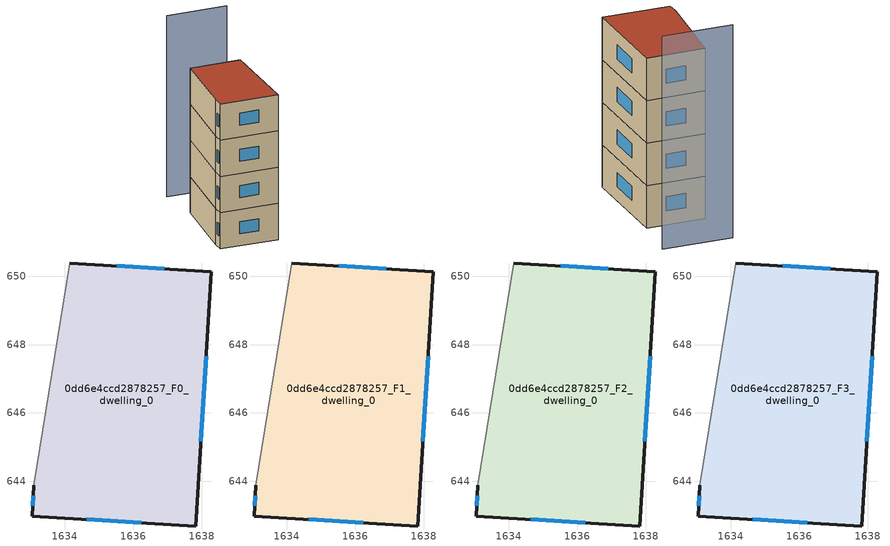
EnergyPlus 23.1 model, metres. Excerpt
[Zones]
0dd6e4ccd2878257_F0_dwelling_0
 floor ground (EU_floor_Construction): 1638.28,650.13 1637.82,642.7 1633.04,642.99 1633.09,643.88 1634.14,650.38 z0
 wall outside (EU_wall_Construction): 1633.09,643.88 1633.04,642.99 1637.82,642.7 1638.28,650.13 1634.14,650.38 z0:3
 wall adiabatic (EU_wall_Construction): 1634.14,650.38 1633.09,643.88 z0:3
 window (EU_Window_Construction): 1633.07,643.59 1633.06,643.28 / 1636.9,650.22 1635.52,650.3 / 1637.97,645.17 1638.13,647.66 / 1634.63,642.89 1636.23,642.79 z1:2
0dd6e4ccd2878257_F1_dwelling_0
 floor to 0dd6e4ccd2878257_F0_dwelling_0 (EU_floor_Construction): 1638.28,650.13 1637.82,642.7 1633.04,642.99 1633.09,643.88 1634.14,650.38 z3
 wall outside (EU_wall_Construction): 1633.09,643.88 1633.04,642.99 1637.82,642.7 1638.28,650.13 1634.14,650.38 z3:6
 wall adiabatic (EU_wall_Construction): 1634.14,650.38 1633.09,643.88 z3:6
 window (EU_Window_Construction): 1633.07,643.59 1633.06,643.28 / 1636.9,650.22 1635.52,650.3 / 1637.97,645.17 1638.13,647.66 / 1634.63,642.89 1636.23,642.79 z4:5
0dd6e4ccd2878257_F2_dwelling_0
 floor to 0dd6e4ccd2878257_F1_dwelling_0 (EU_floor_Construction): 1638.28,650.13 1637.82,642.7 1633.04,642.99 1633.09,643.88 1634.14,650.38 z6
 wall outside (EU_wall_Construction): 1633.09,643.88 1633.04,642.99 1637.82,642.7 1638.28,650.13 1634.14,650.38 z6:9
 wall adiabatic (EU_wall_Construction): 1634.14,650.38 1633.09,643.88 z6:9
 window (EU_Window_Construction): 1633.07,643.59 1633.06,643.28 / 1636.9,650.22 1635.52,650.3 / 1637.97,645.17 1638.13,647.66 / 1634.63,642.89 1636.23,642.79 z7:8
0dd6e4ccd2878257_F3_dwelling_0
 floor to 0dd6e4ccd2878257_F2_dwelling_0 (EU_floor_Construction): 1638.28,650.13 1637.82,642.7 1633.04,642.99 1633.09,643.88 1634.14,650.38 z9
 wall outside (EU_wall_Construction): 1633.09,643.88 1633.04,642.99 1637.82,642.7 1638.28,650.13 1634.14,650.38 z9:12
 wall adiabatic (EU_wall_Construction): 1634.14,650.38 1633.09,643.88 z9:12
 window (EU_Window_Construction): 1633.07,643.59 1633.06,643.28 / 1636.9,650.22 1635.52,650.3 / 1637.97,645.17 1638.13,647.66 / 1634.63,642.89 1636.23,642.79 z10:11
 roof outside (EU_roof_Construction): 1637.82,642.7 1638.28,650.13 1634.14,650.38 1633.09,643.88 1633.04,642.99 z12
shading: 1638.92,653.71 1633.97,654.02 z0:15
[Building]
EU S2 Campaign: North Axis=0; Terrain=City; Solar Distribution=FullExterior
[Site:Location]
Bologna: Latitude=44.5; Longitude=11.25; Time Zone=1; Elevation=37
[SizingPeriod:WeatherFileDays]
AnnualSizingPeriod: Begin Month=1; Begin Day of Month=1; End Month=12; End Day of Month=31; Day of Week for Start Day=Monday; Use Weather File Daylight Saving Period=No; Use Weather File Rain and Snow Indicators=No
[MATERIAL]
EU_InternalMass_Material: Roughness=MediumRough; Thickness=0.1; Conductivity=1; Density=1800; Specific Heat=900; Thermal Absorptance=0.9; Solar Absorptance=0.7; Visible Absorptance=0.7
[MATERIAL:NOMASS] Roughness=MediumRough; Thermal Absorptance=0.9; Solar Absorptance=0.7; Visible Absorptance=0.7
Name | Thermal Resistance
EU_wall_NoMass | 0.937881
EU_roof_NoMass | 0.548572
EU_floor_NoMass | 0.71348
[WINDOWMATERIAL:SIMPLEGLAZINGSYSTEM]
EU_Window_SimpleGlazing: UFactor=4.25633; Solar Heat Gain Coefficient=0.85; Visible Transmittance=0.85
[CONSTRUCTION]
EU_wall_Construction: EU_wall_NoMass
EU_roof_Construction: EU_roof_NoMass
EU_floor_Construction: EU_floor_NoMass
EU_Window_Construction: EU_Window_SimpleGlazing
EU_InternalMass_Construction: EU_InternalMass_Material
[ZONE] Type=1; Multiplier=1; Ceiling Height=autocalculate; Volume=100.841; Floor Area=autocalculate; Part of Total Floor Area=Yes
0dd6e4ccd2878257_F0_dwelling_0; 0dd6e4ccd2878257_F1_dwelling_0; 0dd6e4ccd2878257_F2_dwelling_0; 0dd6e4ccd2878257_F3_dwelling_0
[INTERNALMASS] Construction=EU_InternalMass_Construction; Surface Area=33.6138
Name | Zone or ZoneList
0dd6e4ccd2878257_F0_dwelling_0_EU_InternalMass | 0dd6e4ccd2878257_F0_dwelling_0
0dd6e4ccd2878257_F1_dwelling_0_EU_InternalMass | 0dd6e4ccd2878257_F1_dwelling_0
0dd6e4ccd2878257_F2_dwelling_0_EU_InternalMass | 0dd6e4ccd2878257_F2_dwelling_0
0dd6e4ccd2878257_F3_dwelling_0_EU_InternalMass | 0dd6e4ccd2878257_F3_dwelling_0
[OTHEREQUIPMENT] Fuel Type=Electricity; Design Level Calculation Method=Watts/Area; Power per Zone Floor Area=1; Fraction Latent=0; Fraction Radiant=0; Fraction Lost=0; Carbon Dioxide Generation Rate=0; EndUse Subcategory=EU_Step8_InternalGains
Name | Zone or ZoneList or Space or SpaceList | Schedule
EU_Step8_InternalGain_0dd6e4ccd2878257_F0_dwelling_0_f000 | 0dd6e4ccd2878257_F0_dwelling_0 | EU_Step8_GainSchedule_0dd6e4ccd2878257_F0_dwelling_0_f000
EU_Step8_InternalGain_0dd6e4ccd2878257_F1_dwelling_0_f000 | 0dd6e4ccd2878257_F1_dwelling_0 | EU_Step8_GainSchedule_0dd6e4ccd2878257_F1_dwelling_0_f000
EU_Step8_InternalGain_0dd6e4ccd2878257_F2_dwelling_0_f000 | 0dd6e4ccd2878257_F2_dwelling_0 | EU_Step8_GainSchedule_0dd6e4ccd2878257_F2_dwelling_0_f000
EU_Step8_InternalGain_0dd6e4ccd2878257_F3_dwelling_0_f000 | 0dd6e4ccd2878257_F3_dwelling_0 | EU_Step8_GainSchedule_0dd6e4ccd2878257_F3_dwelling_0_f000
[ZONEVENTILATION:DESIGNFLOWRATE] Schedule=EU_AlwaysOn; Design Flow Rate Calculation Method=AirChanges/Hour; Air Changes per Hour=0.687892; Ventilation Type=Natural; Fan Pressure Rise=0; Fan Total Efficiency=1; Constant Term Coefficient=1; Temperature Term Coefficient=0; Velocity Term Coefficient=0; Velocity Squared Term Coefficient=0; Minimum Indoor Temperature=-100; Maximum Indoor Temperature=100; Delta Temperature=-100; Minimum Outdoor Temperature=-100; Maximum Outdoor Temperature=100; Maximum Wind Speed=40
Name | Zone or ZoneList or Space or SpaceList
EU_ConstantAir_0dd6e4ccd2878257_F0_dwelling_0 | 0dd6e4ccd2878257_F0_dwelling_0
EU_ConstantAir_0dd6e4ccd2878257_F1_dwelling_0 | 0dd6e4ccd2878257_F1_dwelling_0
EU_ConstantAir_0dd6e4ccd2878257_F2_dwelling_0 | 0dd6e4ccd2878257_F2_dwelling_0
EU_ConstantAir_0dd6e4ccd2878257_F3_dwelling_0 | 0dd6e4ccd2878257_F3_dwelling_0
[HVACTEMPLATE:THERMOSTAT] Constant Heating Setpoint=20; Constant Cooling Setpoint=50
EU_HeatOnly_0dd6e4ccd2878257_F0_dwelling_0; EU_HeatOnly_0dd6e4ccd2878257_F1_dwelling_0; EU_HeatOnly_0dd6e4ccd2878257_F2_dwelling_0; EU_HeatOnly_0dd6e4ccd2878257_F3_dwelling_0
[HVACTEMPLATE:ZONE:IDEALLOADSAIRSYSTEM] System Availability Schedule=EU_AlwaysOn; Maximum Heating Supply Air Temperature=50; Minimum Cooling Supply Air Temperature=13; Maximum Heating Supply Air Humidity Ratio=0.0156; Minimum Cooling Supply Air Humidity Ratio=0.0077; Heating Limit=NoLimit; Cooling Limit=NoLimit; Heating Availability Schedule=EU_AlwaysOn; Cooling Availability Schedule=EU_CoolingOff; Dehumidification Control Type=ConstantSensibleHeatRatio; Cooling Sensible Heat Ratio=0.7; Dehumidification Setpoint=60; Humidification Control Type=None; Humidification Setpoint=30; Outdoor Air Method=None; Outdoor Air Flow Rate per Person=0.00944; Outdoor Air Flow Rate per Zone Floor Area=0; Outdoor Air Flow Rate per Zone=0; Demand Controlled Ventilation Type=None; Outdoor Air Economizer Type=NoEconomizer; Heat Recovery Type=None; Sensible Heat Recovery Effectiveness=0.7; Latent Heat Recovery Effectiveness=0.65
Name | Template Thermostat
0dd6e4ccd2878257_F0_dwelling_0 | EU_HeatOnly_0dd6e4ccd2878257_F0_dwelling_0
0dd6e4ccd2878257_F1_dwelling_0 | EU_HeatOnly_0dd6e4ccd2878257_F1_dwelling_0
0dd6e4ccd2878257_F2_dwelling_0 | EU_HeatOnly_0dd6e4ccd2878257_F2_dwelling_0
0dd6e4ccd2878257_F3_dwelling_0 | EU_HeatOnly_0dd6e4ccd2878257_F3_dwelling_0
[SIZING:ZONE] Zone Cooling Design Supply Air Temperature Input Method=SupplyAirTemperature; Zone Cooling Design Supply Air Temperature=13; Zone Heating Design Supply Air Temperature Input Method=SupplyAirTemperature; Zone Heating Design Supply Air Temperature=50; Zone Cooling Design Supply Air Humidity Ratio=0.008; Zone Heating Design Supply Air Humidity Ratio=0.008; Cooling Design Air Flow Method=DesignDay; Cooling Design Air Flow Rate=0; Cooling Minimum Air Flow per Zone Floor Area=0.000762; Cooling Minimum Air Flow=0; Cooling Minimum Air Flow Fraction=0.2; Heating Design Air Flow Method=DesignDay; Heating Design Air Flow Rate=0; Heating Maximum Air Flow per Zone Floor Area=0.002032; Heating Maximum Air Flow=0.141576; Heating Maximum Air Flow Fraction=0.3; Account for Dedicated Outdoor Air System=No; Dedicated Outdoor Air System Control Strategy=NeutralSupplyAir; Dedicated Outdoor Air Low Setpoint Temperature for Design=autosize; Dedicated Outdoor Air High Setpoint Temperature for Design=autosize; Zone Load Sizing Method=Sensible Load Only No Latent Load; Zone Latent Cooling Design Supply Air Humidity Ratio Input Method=HumidityRatioDifference; Zone Cooling Design Supply Air Humidity Ratio Difference=0.005; Zone Latent Heating Design Supply Air Humidity Ratio Input Method=HumidityRatioDifference; Zone Humidification Design Supply Air Humidity Ratio Difference=0.005
0dd6e4ccd2878257_F0_dwelling_0; 0dd6e4ccd2878257_F1_dwelling_0; 0dd6e4ccd2878257_F2_dwelling_0; 0dd6e4ccd2878257_F3_dwelling_0
[SCHEDULE:CONSTANT]
Name | Hourly Value
EU_AlwaysOn | 1
EU_CoolingOff | 0
[SCHEDULE:FILE] Column Number=1; Rows to Skip at Top=0; Number of Hours of Data=8760; Column Separator=Comma; Interpolate to Timestep=No; Minutes per Item=60; Adjust Schedule for Daylight Savings=Yes
Name | File
EU_Step8_GainSchedule_0dd6e4ccd2878257_F0_dwelling_0_f000 | ../../schedules/0dd6e4ccd2878257/0dd6e4ccd2878257_F0_dwelling_0_f000_gain.csv
EU_Step8_GainSchedule_0dd6e4ccd2878257_F1_dwelling_0_f000 | ../../schedules/0dd6e4ccd2878257/0dd6e4ccd2878257_F1_dwelling_0_f000_gain.csv
EU_Step8_GainSchedule_0dd6e4ccd2878257_F2_dwelling_0_f000 | ../../schedules/0dd6e4ccd2878257/0dd6e4ccd2878257_F2_dwelling_0_f000_gain.csv
EU_Step8_GainSchedule_0dd6e4ccd2878257_F3_dwelling_0_f000 | ../../schedules/0dd6e4ccd2878257/0dd6e4ccd2878257_F3_dwelling_0_f000_gain.csv
